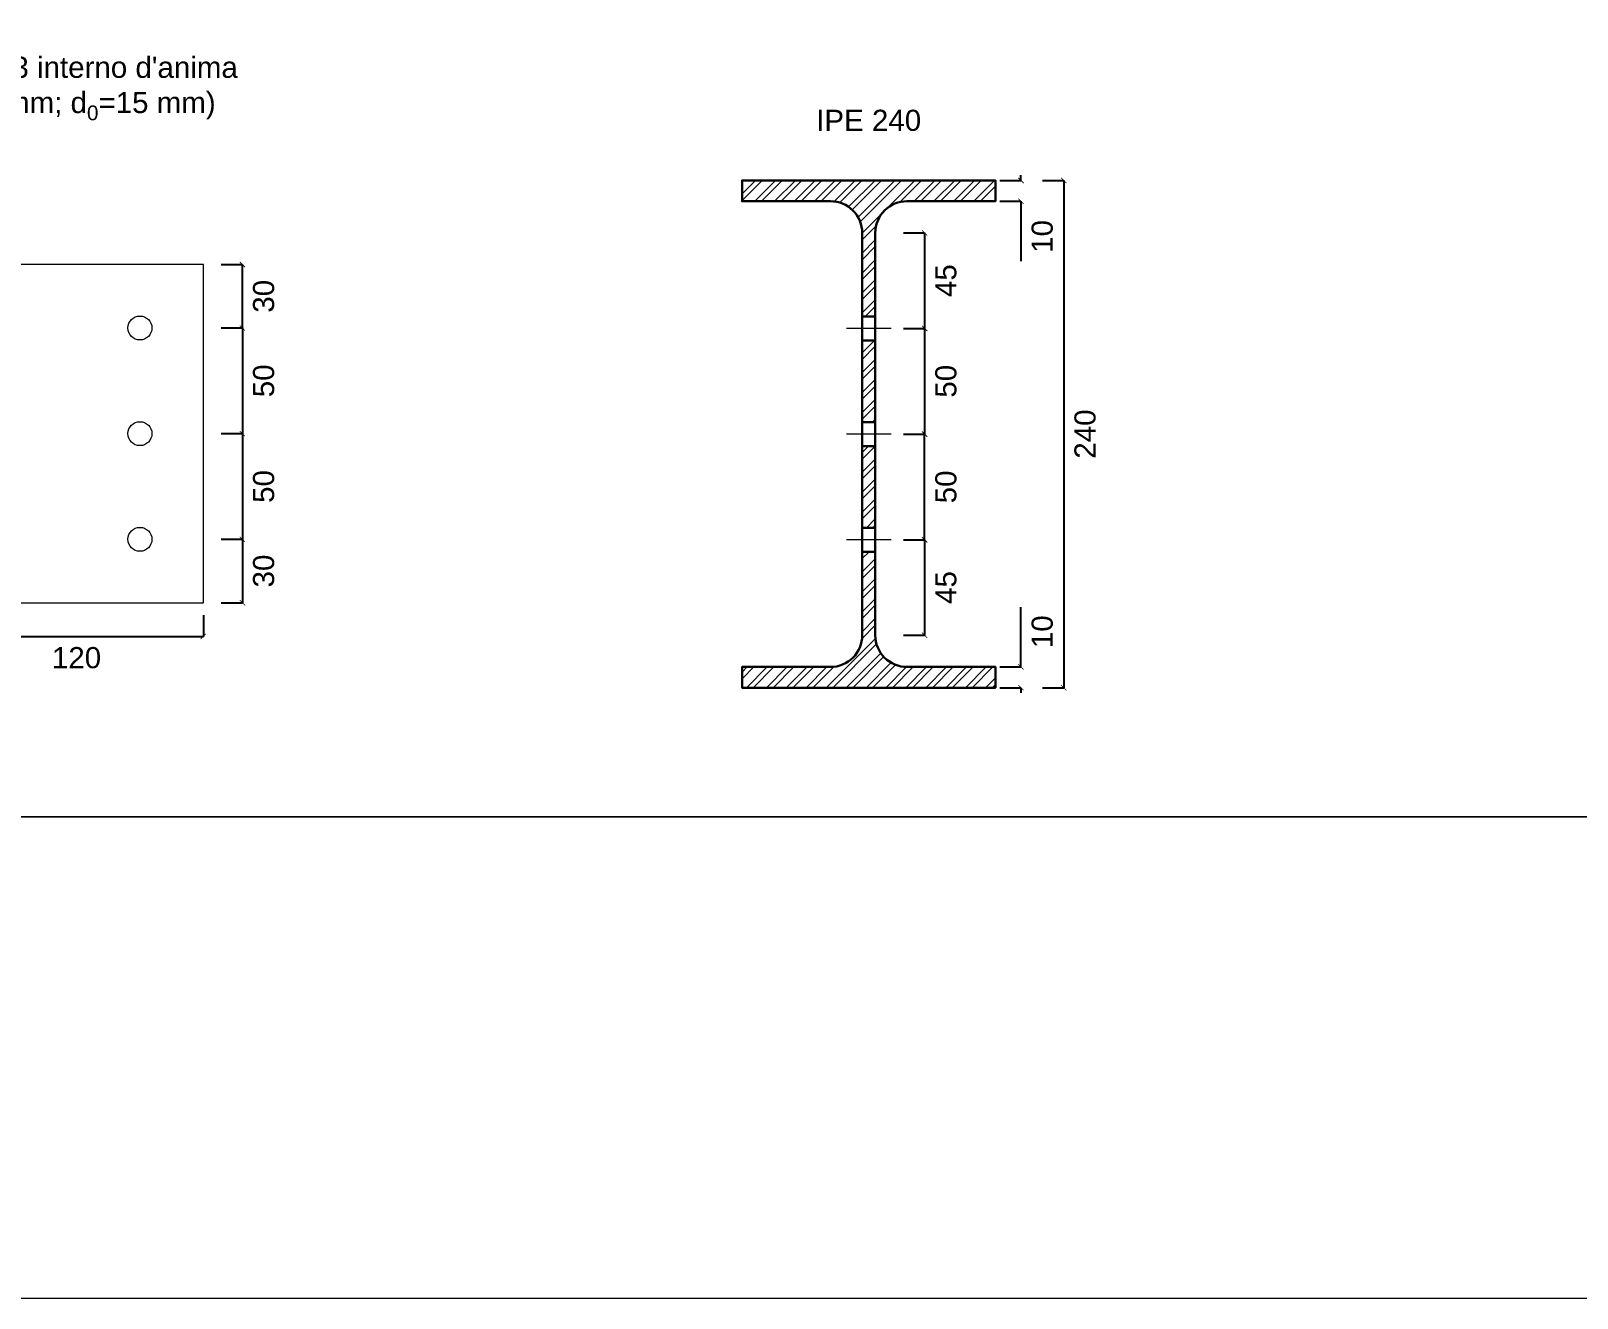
# Model space of a CAD drawing. Header units: millimetres. Extents: x 1415 to 3549, y 2194 to 4677.
# Drawn here: x 1783.43 to 1784.162, y 2311.981 to 2312.581 of the extents above; entities that cross this region are included whole.
import ezdxf

# ---------------------------------------------------------------- set-up
doc = ezdxf.new("R2010")
doc.units = ezdxf.units.MM
doc.linetypes.add('DASHDOT', pattern=[1, 0.5, -0.25, 0, -0.25])
doc.layers.get('0').update_dxf_attribs({"plot": 0})
for name, color, linetype, lineweight in [('giunti', 7, 'Continuous', 15), ('Layer3', 7, 'Continuous', 15), ('Layer4', 7, 'Continuous', 15), ('quote', 252, 'Continuous', 5), ('sezionato particolari', 7, 'Continuous', 30)]:
    doc.layers.add(name, color=color, linetype=linetype, lineweight=lineweight)
doc.layers.add('retini', color=7, linetype='DASHDOT', lineweight=9, true_color=0x636466)
doc.styles.get("Standard").update_dxf_attribs({"font": 'arial.ttf'})
doc.dimstyles.new('quote acciaio', dxfattribs={"dimtxt": 0.01, "dimasz": 0.0025, "dimexe": 0, "dimexo": 0, "dimgap": 0.005, "dimtad": 2, "dimdec": 0, "dimlfac": 1000, "dimzin": 0, "dimdsep": 46, "dimtxsty": 'Standard', "dimblk": 'ARCHTICK', "dimcen": 0, "dimclre": 252, "dimadec": 0, "dimazin": 0, "dimtfac": 1, "dimtdec": 0, "dimtofl": 0, "dimtmove": 0, "dimatfit": 3, "dimfxl": 0.01, "dimfxlon": 1, "dimtolj": 1, "dimtzin": 0, "dimarcsym": 0})

# ---------------------------------------------------------------- blocks, each defined once
blk = doc.blocks.new('_ArchTick')
at = {"color": 0, "linetype": 'ByBlock', "const_width": 0.15}
blk.add_lwpolyline([(-0.5, -0.5), (0.5, 0.5)], dxfattribs=at)
blk = doc.blocks.new('*D665')
at = {"layer": 'Defpoints', "color": 0, "transparency": 16777216}
for p in [(1783.88709, 2312.51031), (1783.88709, 2312.27031), (1783.91942, 2312.27031)]:
    blk.add_point(p, dxfattribs=at)
at = {"layer": 'quote', "color": 252, "lineweight": -2, "transparency": 16777216}
for p, q in [((1783.90942, 2312.51031), (1783.91942, 2312.51031)), ((1783.90942, 2312.27031), (1783.91942, 2312.27031))]:
    blk.add_line(p, q, dxfattribs=at)
at = {"layer": 'quote', "color": 0, "linetype": 'Continuous', "lineweight": -2, "transparency": 16777216}
blk.add_line((1783.91942, 2312.51031), (1783.91942, 2312.27031), dxfattribs=at)
at = {"layer": 'quote', "color": 0, "lineweight": -2, "transparency": 16777216, "xscale": 0.0025, "yscale": 0.0025, "zscale": 0.0025}
for p, rotation in [((1783.91942, 2312.51031), 90), ((1783.91942, 2312.27031), 270)]:
    blk.add_blockref('_ArchTick', p, dxfattribs=dict(at, rotation=rotation))
at = {"layer": 'quote', "color": 0, "transparency": 16777216, "insert": (1783.92952, 2312.39031), "char_height": 0.01, "attachment_point": 5, "rotation": 90}
blk.add_mtext('\\A1;240', dxfattribs=at)
blk = doc.blocks.new('*D666')
at = {"layer": 'Defpoints', "color": 0, "transparency": 16777216}
for p in [(1783.88709, 2312.51031), (1783.88709, 2312.50051), (1783.89914, 2312.50051)]:
    blk.add_point(p, dxfattribs=at)
at = {"layer": 'quote', "color": 252, "lineweight": -2, "transparency": 16777216}
for p, q in [((1783.88914, 2312.51031), (1783.89914, 2312.51031)), ((1783.88914, 2312.50051), (1783.89914, 2312.50051))]:
    blk.add_line(p, q, dxfattribs=at)
at = {"layer": 'quote', "color": 0, "linetype": 'Continuous', "lineweight": -2, "transparency": 16777216}
for p, q in [((1783.89914, 2312.51031), (1783.89914, 2312.51281)), ((1783.89914, 2312.50051), (1783.89914, 2312.47216))]:
    blk.add_line(p, q, dxfattribs=at)
at = {"layer": 'quote', "color": 0, "lineweight": -2, "transparency": 16777216, "xscale": 0.0025, "yscale": 0.0025, "zscale": 0.0025}
for p, rotation in [((1783.89914, 2312.51031), 270), ((1783.89914, 2312.50051), 90)]:
    blk.add_blockref('_ArchTick', p, dxfattribs=dict(at, rotation=rotation))
at = {"layer": 'quote', "color": 0, "transparency": 16777216, "insert": (1783.90925, 2312.48384), "char_height": 0.01, "attachment_point": 5, "rotation": 90}
blk.add_mtext('\\A1;10', dxfattribs=at)
blk = doc.blocks.new('*D667')
at = {"layer": 'Defpoints', "color": 0, "transparency": 16777216}
for p in [(1783.88709, 2312.28011), (1783.89914, 2312.28011), (1783.88709, 2312.27031)]:
    blk.add_point(p, dxfattribs=at)
at = {"layer": 'quote', "color": 0, "linetype": 'Continuous', "lineweight": -2, "transparency": 16777216}
for p, q in [((1783.89914, 2312.28011), (1783.89914, 2312.30846)), ((1783.89914, 2312.27031), (1783.89914, 2312.26781))]:
    blk.add_line(p, q, dxfattribs=at)
at = {"layer": 'quote', "color": 252, "lineweight": -2, "transparency": 16777216}
for p, q in [((1783.88914, 2312.28011), (1783.89914, 2312.28011)), ((1783.88914, 2312.27031), (1783.89914, 2312.27031))]:
    blk.add_line(p, q, dxfattribs=at)
at = {"layer": 'quote', "color": 0, "lineweight": -2, "transparency": 16777216, "xscale": 0.0025, "yscale": 0.0025, "zscale": 0.0025}
for p, rotation in [((1783.89914, 2312.28011), 270), ((1783.89914, 2312.27031), 90)]:
    blk.add_blockref('_ArchTick', p, dxfattribs=dict(at, rotation=rotation))
at = {"layer": 'quote', "color": 0, "transparency": 16777216, "insert": (1783.90925, 2312.29679), "char_height": 0.01, "attachment_point": 5, "rotation": 90}
blk.add_mtext('\\A1;10', dxfattribs=at)
blk = doc.blocks.new('*D668')
at = {"layer": 'Defpoints', "color": 0, "transparency": 16777216}
for p in [(1783.83019, 2312.48551), (1783.83019, 2312.44031), (1783.85355, 2312.44031)]:
    blk.add_point(p, dxfattribs=at)
at = {"layer": 'quote', "color": 252, "lineweight": -2, "transparency": 16777216}
for p, q in [((1783.84355, 2312.48551), (1783.85355, 2312.48551)), ((1783.84355, 2312.44031), (1783.85355, 2312.44031))]:
    blk.add_line(p, q, dxfattribs=at)
at = {"layer": 'quote', "color": 0, "linetype": 'Continuous', "lineweight": -2, "transparency": 16777216}
blk.add_line((1783.85355, 2312.48551), (1783.85355, 2312.44031), dxfattribs=at)
at = {"layer": 'quote', "color": 0, "lineweight": -2, "transparency": 16777216, "xscale": 0.0025, "yscale": 0.0025, "zscale": 0.0025}
for p, rotation in [((1783.85355, 2312.48551), 90), ((1783.85355, 2312.44031), 270)]:
    blk.add_blockref('_ArchTick', p, dxfattribs=dict(at, rotation=rotation))
at = {"layer": 'quote', "color": 0, "transparency": 16777216, "insert": (1783.86363, 2312.46291), "char_height": 0.01, "attachment_point": 5, "rotation": 90}
blk.add_mtext('\\A1;45', dxfattribs=at)
blk = doc.blocks.new('*D669')
at = {"layer": 'Defpoints', "color": 0, "transparency": 16777216}
for p in [(1783.83764, 2312.44031), (1783.83764, 2312.39031), (1783.85355, 2312.39031)]:
    blk.add_point(p, dxfattribs=at)
at = {"layer": 'quote', "color": 252, "lineweight": -2, "transparency": 16777216}
for p, q in [((1783.84355, 2312.44031), (1783.85355, 2312.44031)), ((1783.84355, 2312.39031), (1783.85355, 2312.39031))]:
    blk.add_line(p, q, dxfattribs=at)
at = {"layer": 'quote', "color": 0, "linetype": 'Continuous', "lineweight": -2, "transparency": 16777216}
blk.add_line((1783.85355, 2312.44031), (1783.85355, 2312.39031), dxfattribs=at)
at = {"layer": 'quote', "color": 0, "lineweight": -2, "transparency": 16777216, "xscale": 0.0025, "yscale": 0.0025, "zscale": 0.0025}
for p, rotation in [((1783.85355, 2312.44031), 90), ((1783.85355, 2312.39031), 270)]:
    blk.add_blockref('_ArchTick', p, dxfattribs=dict(at, rotation=rotation))
at = {"layer": 'quote', "color": 0, "transparency": 16777216, "insert": (1783.86365, 2312.41531), "char_height": 0.01, "attachment_point": 5, "rotation": 90}
blk.add_mtext('\\A1;50', dxfattribs=at)
blk = doc.blocks.new('*D640')
at = {"layer": 'Defpoints', "color": 0, "transparency": 16777216}
for p in [(1783.82709, 2312.39031), (1783.85355, 2312.39031), (1783.82709, 2312.34031)]:
    blk.add_point(p, dxfattribs=at)
at = {"layer": 'quote', "color": 252, "lineweight": -2, "transparency": 16777216}
for p, q in [((1783.84355, 2312.39031), (1783.85355, 2312.39031)), ((1783.84355, 2312.34031), (1783.85355, 2312.34031))]:
    blk.add_line(p, q, dxfattribs=at)
at = {"layer": 'quote', "color": 0, "linetype": 'Continuous', "lineweight": -2, "transparency": 16777216}
blk.add_line((1783.85355, 2312.34031), (1783.85355, 2312.39031), dxfattribs=at)
at = {"layer": 'quote', "color": 0, "lineweight": -2, "transparency": 16777216, "xscale": 0.0025, "yscale": 0.0025, "zscale": 0.0025}
for p, rotation in [((1783.85355, 2312.39031), 90), ((1783.85355, 2312.34031), 270)]:
    blk.add_blockref('_ArchTick', p, dxfattribs=dict(at, rotation=rotation))
at = {"layer": 'quote', "color": 0, "transparency": 16777216, "insert": (1783.86365, 2312.36531), "char_height": 0.01, "attachment_point": 5, "rotation": 90}
blk.add_mtext('\\A1;50', dxfattribs=at)
blk = doc.blocks.new('*D641')
at = {"layer": 'Defpoints', "color": 0, "transparency": 16777216}
for p in [(1783.82709, 2312.34031), (1783.83019, 2312.29511), (1783.85355, 2312.29511)]:
    blk.add_point(p, dxfattribs=at)
at = {"layer": 'quote', "color": 252, "lineweight": -2, "transparency": 16777216}
for p, q in [((1783.84355, 2312.34031), (1783.85355, 2312.34031)), ((1783.84355, 2312.29511), (1783.85355, 2312.29511))]:
    blk.add_line(p, q, dxfattribs=at)
at = {"layer": 'quote', "color": 0, "linetype": 'Continuous', "lineweight": -2, "transparency": 16777216}
blk.add_line((1783.85355, 2312.34031), (1783.85355, 2312.29511), dxfattribs=at)
at = {"layer": 'quote', "color": 0, "lineweight": -2, "transparency": 16777216, "xscale": 0.0025, "yscale": 0.0025, "zscale": 0.0025}
for p, rotation in [((1783.85355, 2312.34031), 90), ((1783.85355, 2312.29511), 270)]:
    blk.add_blockref('_ArchTick', p, dxfattribs=dict(at, rotation=rotation))
at = {"layer": 'quote', "color": 0, "transparency": 16777216, "insert": (1783.86363, 2312.31771), "char_height": 0.01, "attachment_point": 5, "rotation": 90}
blk.add_mtext('\\A1;45', dxfattribs=at)
blk = doc.blocks.new('*D696')
at = {"layer": 'Defpoints', "color": 0, "transparency": 16777216}
for p in [(1783.48209, 2312.44051), (1783.48209, 2312.39051), (1783.53057, 2312.39051)]:
    blk.add_point(p, dxfattribs=at)
at = {"layer": 'quote', "color": 252, "lineweight": -2, "transparency": 16777216}
for p, q in [((1783.52057, 2312.44051), (1783.53057, 2312.44051)), ((1783.52057, 2312.39051), (1783.53057, 2312.39051))]:
    blk.add_line(p, q, dxfattribs=at)
at = {"layer": 'quote', "color": 0, "linetype": 'Continuous', "lineweight": -2, "transparency": 16777216}
blk.add_line((1783.53057, 2312.44051), (1783.53057, 2312.39051), dxfattribs=at)
at = {"layer": 'quote', "color": 0, "lineweight": -2, "transparency": 16777216, "xscale": 0.0025, "yscale": 0.0025, "zscale": 0.0025}
for p, rotation in [((1783.53057, 2312.44051), 90), ((1783.53057, 2312.39051), 270)]:
    blk.add_blockref('_ArchTick', p, dxfattribs=dict(at, rotation=rotation))
at = {"layer": 'quote', "color": 0, "transparency": 16777216, "insert": (1783.54067, 2312.41551), "char_height": 0.01, "attachment_point": 5, "rotation": 90}
blk.add_mtext('\\A1;50', dxfattribs=at)
blk = doc.blocks.new('*D697')
at = {"layer": 'Defpoints', "color": 0, "transparency": 16777216}
for p in [(1783.48209, 2312.39051), (1783.48209, 2312.34051), (1783.53057, 2312.34051)]:
    blk.add_point(p, dxfattribs=at)
at = {"layer": 'quote', "color": 252, "lineweight": -2, "transparency": 16777216}
for p, q in [((1783.52057, 2312.39051), (1783.53057, 2312.39051)), ((1783.52057, 2312.34051), (1783.53057, 2312.34051))]:
    blk.add_line(p, q, dxfattribs=at)
at = {"layer": 'quote', "color": 0, "linetype": 'Continuous', "lineweight": -2, "transparency": 16777216}
blk.add_line((1783.53057, 2312.39051), (1783.53057, 2312.34051), dxfattribs=at)
at = {"layer": 'quote', "color": 0, "lineweight": -2, "transparency": 16777216, "xscale": 0.0025, "yscale": 0.0025, "zscale": 0.0025}
for p, rotation in [((1783.53057, 2312.39051), 90), ((1783.53057, 2312.34051), 270)]:
    blk.add_blockref('_ArchTick', p, dxfattribs=dict(at, rotation=rotation))
at = {"layer": 'quote', "color": 0, "transparency": 16777216, "insert": (1783.54067, 2312.36551), "char_height": 0.01, "attachment_point": 5, "rotation": 90}
blk.add_mtext('\\A1;50', dxfattribs=at)
blk = doc.blocks.new('*D698')
at = {"layer": 'Defpoints', "color": 0, "transparency": 16777216}
for p in [(1783.48209, 2312.34051), (1783.48209, 2312.31051), (1783.53057, 2312.31051)]:
    blk.add_point(p, dxfattribs=at)
at = {"layer": 'quote', "color": 252, "lineweight": -2, "transparency": 16777216}
for p, q in [((1783.52057, 2312.34051), (1783.53057, 2312.34051)), ((1783.52057, 2312.31051), (1783.53057, 2312.31051))]:
    blk.add_line(p, q, dxfattribs=at)
at = {"layer": 'quote', "color": 0, "linetype": 'Continuous', "lineweight": -2, "transparency": 16777216}
blk.add_line((1783.53057, 2312.34051), (1783.53057, 2312.31051), dxfattribs=at)
at = {"layer": 'quote', "color": 0, "lineweight": -2, "transparency": 16777216, "xscale": 0.0025, "yscale": 0.0025, "zscale": 0.0025}
for p, rotation in [((1783.53057, 2312.34051), 90), ((1783.53057, 2312.31051), 270)]:
    blk.add_blockref('_ArchTick', p, dxfattribs=dict(at, rotation=rotation))
at = {"layer": 'quote', "color": 0, "transparency": 16777216, "insert": (1783.54067, 2312.32551), "char_height": 0.01, "attachment_point": 5, "rotation": 90}
blk.add_mtext('\\A1;30', dxfattribs=at)
blk = doc.blocks.new('*D699')
at = {"layer": 'Defpoints', "color": 0, "transparency": 16777216}
for p in [(1783.48209, 2312.47051), (1783.53057, 2312.47051), (1783.48209, 2312.44051)]:
    blk.add_point(p, dxfattribs=at)
at = {"layer": 'quote', "color": 252, "lineweight": -2, "transparency": 16777216}
for p, q in [((1783.52057, 2312.47051), (1783.53057, 2312.47051)), ((1783.52057, 2312.44051), (1783.53057, 2312.44051))]:
    blk.add_line(p, q, dxfattribs=at)
at = {"layer": 'quote', "color": 0, "linetype": 'Continuous', "lineweight": -2, "transparency": 16777216}
blk.add_line((1783.53057, 2312.44051), (1783.53057, 2312.47051), dxfattribs=at)
at = {"layer": 'quote', "color": 0, "lineweight": -2, "transparency": 16777216, "xscale": 0.0025, "yscale": 0.0025, "zscale": 0.0025}
for p, rotation in [((1783.53057, 2312.47051), 90), ((1783.53057, 2312.44051), 270)]:
    blk.add_blockref('_ArchTick', p, dxfattribs=dict(at, rotation=rotation))
at = {"layer": 'quote', "color": 0, "transparency": 16777216, "insert": (1783.54067, 2312.45551), "char_height": 0.01, "attachment_point": 5, "rotation": 90}
blk.add_mtext('\\A1;30', dxfattribs=at)
blk = doc.blocks.new('*D700')
at = {"layer": 'Defpoints', "color": 0, "transparency": 16777216}
for p in [(1783.39203, 2312.31051), (1783.51209, 2312.31051), (1783.51209, 2312.29456)]:
    blk.add_point(p, dxfattribs=at)
at = {"layer": 'quote', "color": 252, "lineweight": -2, "transparency": 16777216}
for p, q in [((1783.39203, 2312.30456), (1783.39203, 2312.29456)), ((1783.51209, 2312.30456), (1783.51209, 2312.29456))]:
    blk.add_line(p, q, dxfattribs=at)
at = {"layer": 'quote', "color": 0, "linetype": 'Continuous', "lineweight": -2, "transparency": 16777216}
blk.add_line((1783.39203, 2312.29456), (1783.51209, 2312.29456), dxfattribs=at)
at = {"layer": 'quote', "color": 0, "lineweight": -2, "transparency": 16777216, "xscale": 0.0025, "yscale": 0.0025, "zscale": 0.0025, "rotation": 180}
blk.add_blockref('_ArchTick', (1783.39203, 2312.29456), dxfattribs=at)
at = {"layer": 'quote', "color": 0, "lineweight": -2, "transparency": 16777216, "xscale": 0.0025, "yscale": 0.0025, "zscale": 0.0025}
blk.add_blockref('_ArchTick', (1783.51209, 2312.29456), dxfattribs=at)
at = {"layer": 'quote', "color": 0, "transparency": 16777216, "insert": (1783.45206, 2312.28445), "char_height": 0.01, "attachment_point": 5}
blk.add_mtext('\\A1;120', dxfattribs=at)

msp = doc.modelspace()

# ---------------------------------------------------------------- hatches: boundary and pattern name
at = {"layer": 'retini', "transparency": 33554687}
h = msp.add_hatch(dxfattribs=at)
h.set_pattern_fill('ANSI32', color=256, scale=0.0007)
h.set_pattern_definition([(45, (0, 0), (-0.004714634464, 0.004714634464), []), (45, (0.003143, 0), (-0.004714634464, 0.004714634464), [])])
h.paths.add_polyline_path([(1783.84519, 2312.50051), (1783.88709, 2312.50051), (1783.88709, 2312.51031), (1783.82709, 2312.51031), (1783.76709, 2312.51031), (1783.76709, 2312.50051), (1783.80899, 2312.50051, -0.414214), (1783.82399, 2312.48551), (1783.82399, 2312.44598), (1783.83019, 2312.44598), (1783.83019, 2312.48551, -0.414214)])
h.paths.add_polyline_path([(1783.82399, 2312.39598), (1783.83019, 2312.39598), (1783.83019, 2312.43465), (1783.82399, 2312.43465)])
h.paths.add_polyline_path([(1783.83019, 2312.38465), (1783.82399, 2312.38465), (1783.82399, 2312.34598), (1783.83019, 2312.34598)])
h.paths.add_polyline_path([(1783.83019, 2312.33465), (1783.82399, 2312.33465), (1783.82399, 2312.29511, -0.414214), (1783.80899, 2312.28011), (1783.76709, 2312.28011), (1783.76709, 2312.27031), (1783.82709, 2312.27031), (1783.88709, 2312.27031), (1783.88709, 2312.28011), (1783.84519, 2312.28011, -0.414214), (1783.83019, 2312.29511)])

# ---------------------------------------------------------------- linework, layer by layer
at = {"layer": 'giunti'}
msp.add_lwpolyline([(1783.39203, 2312.31051), (1783.51209, 2312.31051), (1783.51209, 2312.47051), (1783.39203, 2312.47051), (1783.39203, 2312.31051)], dxfattribs=at)
for centre in [(1783.48209, 2312.44051), (1783.48209, 2312.39051), (1783.48209, 2312.34051)]:
    msp.add_circle(centre, 0.00567, dxfattribs=at)
at = {"layer": 'Layer3'}
for points in [[(1781.91158, 2314.18968), (1784.95504, 2314.18968), (1784.95504, 2312.20923), (1781.91158, 2312.20923)], [(1781.91158, 2313.13968), (1784.95504, 2313.13968), (1784.95504, 2312.20923), (1781.91158, 2312.20923)]]:
    msp.add_lwpolyline(points, close=True, dxfattribs=at)
msp.add_lwpolyline([(1781.91158, 2312.20923), (1784.88158, 2312.20923)], dxfattribs=at)
at = {"layer": 'Layer4'}
msp.add_lwpolyline([(1791.9107, 2314.41963), (1781.69514, 2314.41963), (1781.69514, 2311.98149), (1791.9107, 2311.98149)], close=True, dxfattribs=at)
for points in [[(1783.83764, 2312.44031), (1783.82709, 2312.44031), (1783.81655, 2312.44031)], [(1783.83764, 2312.39031), (1783.82709, 2312.39031), (1783.81655, 2312.39031)], [(1783.83764, 2312.34031), (1783.82709, 2312.34031), (1783.81655, 2312.34031)]]:
    msp.add_lwpolyline(points, dxfattribs=at)
at = {"layer": 'sezionato particolari'}
msp.add_lwpolyline([(1783.82399, 2312.29511), (1783.82399, 2312.39031), (1783.82399, 2312.48551, 0.414214), (1783.80899, 2312.50051), (1783.76709, 2312.50051), (1783.76709, 2312.51031), (1783.82709, 2312.51031), (1783.88709, 2312.51031), (1783.88709, 2312.50051), (1783.84519, 2312.50051, 0.414214), (1783.83019, 2312.48551), (1783.83019, 2312.39031), (1783.83019, 2312.29511, 0.414214), (1783.84519, 2312.28011), (1783.88709, 2312.28011), (1783.88709, 2312.27031), (1783.82709, 2312.27031), (1783.76709, 2312.27031), (1783.76709, 2312.28011), (1783.80899, 2312.28011, 0.414214)], format="xyb", close=True, dxfattribs=at)
for points in [[(1783.82399, 2312.44598), (1783.83019, 2312.44598)], [(1783.82399, 2312.43465), (1783.83019, 2312.43465)], [(1783.82399, 2312.39598), (1783.83019, 2312.39598)], [(1783.82399, 2312.38465), (1783.83019, 2312.38465)], [(1783.82399, 2312.34598), (1783.83019, 2312.34598)], [(1783.82399, 2312.33465), (1783.83019, 2312.33465)]]:
    msp.add_lwpolyline(points, dxfattribs=at)

# ---------------------------------------------------------------- texts
at = {"layer": 'Layer4', "char_height": 0.01, "attachment_point": 1}
for s, width, insert in [("\\A1;Piatto3 interno d'anima \\P( t=8 mm; d{\\H0.7x;\\S^ 0;}=15 mm)", 0.3033422, (1783.38598, 2312.56887)), ('IPE 240', 40.6484226, (1783.80221, 2312.54378))]:
    msp.add_mtext_dynamic_manual_height_columns(s, width=width, gutter_width=12.5, heights=[0], dxfattribs=dict(at, insert=insert))

# ---------------------------------------------------------------- dimensions: what is measured, and where the dimension line sits
at = {"layer": 'quote'}
for base, p1, p2, picture, middle in [((1783.89914, 2312.50051), (1783.88709, 2312.51031), (1783.88709, 2312.50051), '*D666', (1783.90925, 2312.48384)), ((1783.91942, 2312.27031), (1783.88709, 2312.51031), (1783.88709, 2312.27031), '*D665', (1783.92952, 2312.39031)), ((1783.85355, 2312.44031), (1783.83019, 2312.48551), (1783.83019, 2312.44031), '*D668', (1783.86363, 2312.46291)), ((1783.53057, 2312.47051), (1783.48209, 2312.44051), (1783.48209, 2312.47051), '*D699', (1783.54067, 2312.45551)), ((1783.53057, 2312.39051), (1783.48209, 2312.44051), (1783.48209, 2312.39051), '*D696', (1783.54067, 2312.41551)), ((1783.85355, 2312.39031), (1783.83764, 2312.44031), (1783.83764, 2312.39031), '*D669', (1783.86365, 2312.41531)), ((1783.53057, 2312.34051), (1783.48209, 2312.39051), (1783.48209, 2312.34051), '*D697', (1783.54067, 2312.36551)), ((1783.85355, 2312.39031), (1783.82709, 2312.34031), (1783.82709, 2312.39031), '*D640', (1783.86365, 2312.36531)), ((1783.53057, 2312.31051), (1783.48209, 2312.34051), (1783.48209, 2312.31051), '*D698', (1783.54067, 2312.32551)), ((1783.85355, 2312.29511), (1783.82709, 2312.34031), (1783.83019, 2312.29511), '*D641', (1783.86363, 2312.31771)), ((1783.89914, 2312.28011), (1783.88709, 2312.27031), (1783.88709, 2312.28011), '*D667', (1783.90925, 2312.29679))]:
    dim = msp.add_linear_dim(base=base, p1=p1, p2=p2, angle=90, dimstyle='quote acciaio', dxfattribs=at)
    dim.commit()
    dim.dimension.update_dxf_attribs({"geometry": picture, "text_midpoint": middle})
dim = msp.add_linear_dim(base=(1783.51209, 2312.29456), p1=(1783.39203, 2312.31051), p2=(1783.51209, 2312.31051), dimstyle='quote acciaio', dxfattribs=at)
dim.commit()
dim.dimension.update_dxf_attribs({"geometry": '*D700', "text_midpoint": (1783.45206, 2312.28445)})

doc.saveas('drawing.dxf')
